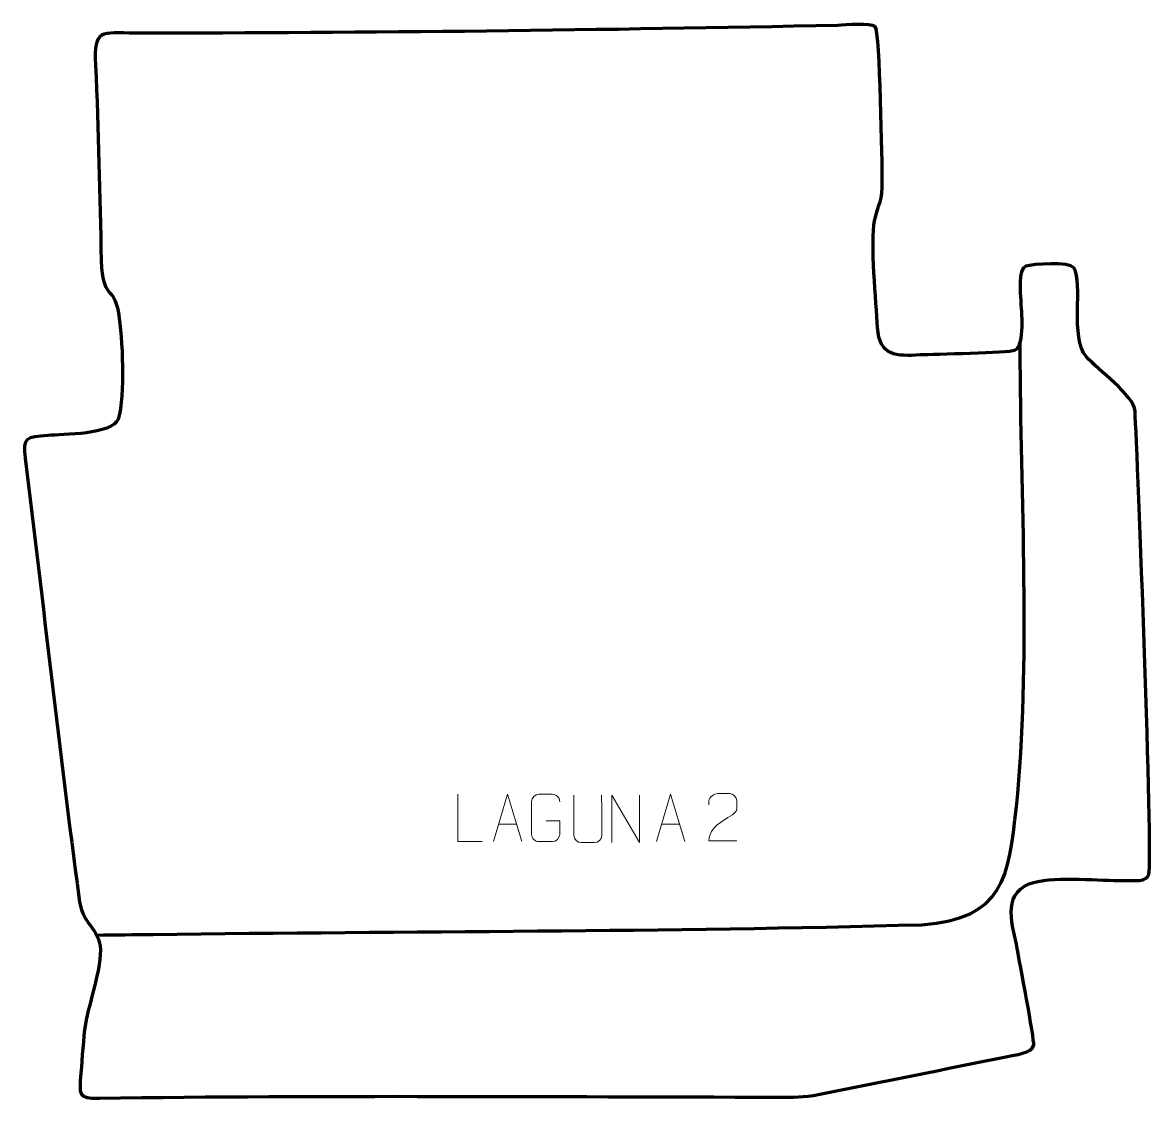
# Model space of a CAD drawing. Header units: millimetres. Extents: x -540 to 57, y 247 to 815.
import ezdxf

# ---------------------------------------------------------------- set-up
doc = ezdxf.new("R2010")
doc.units = ezdxf.units.MM
doc.header["$MEASUREMENT"] = 0
doc.layers.add('layer 2', color=7, linetype='Continuous')
doc.layers.add('layer 3', color=7, linetype='Continuous')

msp = doc.modelspace()

# ---------------------------------------------------------------- linework, layer by layer
at = {"layer": 'layer 2', "color": 142, "lineweight": 158}
msp.add_open_spline([(-501.2782, 332.792), (-491.2859, 332.9179), (-481.2936, 333.0439), (-471.3013, 333.1698), (-471.3013, 333.1698), (-336.2953, 334.8716), (-200.0051, 334.4857), (-65.1661, 338.2772), (-65.1661, 338.2772), (-22.065, 341.5247), (-19.2995, 362.8591), (-15.2941, 400.526), (-15.2941, 400.526), (-7.4505, 474.2863), (-13.1133, 565.8398), (-13.2738, 642.2105), (-13.2738, 642.2105), (-13.2738, 642.2105), (-13.2769, 643.713), (-13.2769, 643.713), (-13.2769, 643.713), (-13.2769, 643.713), (-13.28, 645.2155), (-13.28, 645.2155)], degree=3, knots=[0, 0, 0, 0, 0.14285714, 0.14285714, 0.14285714, 0.14285714, 0.28571429, 0.28571429, 0.28571429, 0.28571429, 0.42857143, 0.42857143, 0.42857143, 0.42857143, 0.57142857, 0.57142857, 0.57142857, 0.57142857, 0.71428571, 0.71428571, 0.71428571, 0.71428571, 1, 1, 1, 1], dxfattribs=at)
at = {"layer": 'layer 3', "color": 242, "lineweight": 158}
msp.add_open_spline([(-109.713, 813.2082), (-105.7116, 813.2905), (-92.2298, 814.6758), (-89.8863, 812.5649), (-89.8863, 812.5649), (-87.165, 810.1137), (-86.2407, 738.726), (-86.1443, 731.2799), (-86.1443, 731.2799), (-86.0008, 720.1938), (-87.9036, 719.5756), (-90.277, 710.0732), (-90.277, 710.0732), (-92.3334, 698.3126), (-89.4724, 667.1562), (-88.614, 653.67), (-88.614, 653.67), (-87.6436, 638.4247), (-78.8185, 638.4417), (-66.1159, 639.1612), (-66.1159, 639.1612), (-58.9434, 639.4879), (-19.3119, 640.1989), (-16.2793, 641.4864), (-16.2793, 641.4864), (-10.6747, 644.9734), (-12.7655, 662.34), (-13.0297, 668.1356), (-13.0297, 668.1356), (-13.1898, 671.6474), (-14.5629, 684.4542), (-10.3344, 685.9862), (-10.3344, 685.9862), (-6.6848, 687.3086), (12.5548, 688.4343), (15.1347, 685.1754), (15.1347, 685.1754), (20.2056, 676.8632), (12.8346, 648.278), (21.6941, 638.1167), (21.6941, 638.1167), (27.6654, 631.2679), (46.8813, 617.9894), (47.3695, 609.4714), (47.3695, 609.4714), (48.66, 586.953), (57.0736, 373.1355), (54.6662, 364.8845), (54.6662, 364.8845), (53.4658, 360.7703), (48.0752, 361.5744), (38.7108, 361.61), (38.7108, 361.61), (25.948, 361.6586), (2.8456, 363.9826), (-8.5212, 359.8522), (-8.5212, 359.8522), (-23.3247, 353.7381), (-16.9546, 337.4493), (-14.8317, 325.6422), (-14.8317, 325.6422), (-13.7059, 319.3643), (-5.7812, 277.5312), (-6.1159, 274.809), (-6.1159, 274.809), (-6.6582, 270.3985), (-16.6516, 269.3391), (-20.0441, 268.6625), (-20.0441, 268.6625), (-53.0934, 262.0709), (-86.1747, 255.201), (-119.2221, 248.7072), (-119.2221, 248.7072), (-128.2514, 246.933), (-132.6324, 247.2302), (-141.6155, 247.2384), (-141.6155, 247.2384), (-260.824, 247.3464), (-380.5767, 248.3096), (-499.7484, 246.696), (-499.7484, 246.696), (-511.1446, 246.5418), (-510.4186, 248.1068), (-509.5097, 259.9234), (-509.5097, 259.9234), (-508.8593, 267.9794), (-508.2271, 277.8465), (-507.1579, 285.7165), (-507.1579, 285.7165), (-505.4355, 296.8744), (-496.8376, 319.3959), (-499.8431, 329.1332), (-499.8431, 329.1332), (-502.974, 339.2768), (-508.5731, 338.2217), (-510.5702, 352.9059), (-510.5702, 352.9059), (-520.851, 429.8763), (-529.4149, 507.5464), (-538.8986, 584.6691), (-538.8986, 584.6691), (-540.2921, 596.0016), (-538.4681, 595.4632), (-527.0171, 596.6769), (-527.0171, 596.6769), (-519.2226, 597.2402), (-492.7896, 597.0281), (-489.8363, 605.2934), (-489.8363, 605.2934), (-486.0857, 617.8634), (-487.5145, 648.1308), (-489.5856, 661.3894), (-489.5856, 661.3894), (-492.5048, 676.5911), (-498.1153, 668.0582), (-498.7082, 688.7954), (-498.7082, 688.7954), (-499.6857, 723.3823), (-500.0588, 757.6696), (-501.7647, 792.2617), (-501.7647, 792.2617), (-502.7293, 811.8222), (-498.9235, 809.1456), (-480.8465, 809.138), (-480.8465, 809.138), (-357.5838, 809.0858), (-232.9041, 810.6755), (-109.713, 813.2082)], degree=3, knots=[0, 0, 0, 0, 0.03030303, 0.03030303, 0.03030303, 0.03030303, 0.06060606, 0.06060606, 0.06060606, 0.06060606, 0.09090909, 0.09090909, 0.09090909, 0.09090909, 0.12121212, 0.12121212, 0.12121212, 0.12121212, 0.15151515, 0.15151515, 0.15151515, 0.15151515, 0.18181818, 0.18181818, 0.18181818, 0.18181818, 0.21212121, 0.21212121, 0.21212121, 0.21212121, 0.24242424, 0.24242424, 0.24242424, 0.24242424, 0.27272727, 0.27272727, 0.27272727, 0.27272727, 0.3030303, 0.3030303, 0.3030303, 0.3030303, 0.33333333, 0.33333333, 0.33333333, 0.33333333, 0.36363636, 0.36363636, 0.36363636, 0.36363636, 0.39393939, 0.39393939, 0.39393939, 0.39393939, 0.42424242, 0.42424242, 0.42424242, 0.42424242, 0.45454545, 0.45454545, 0.45454545, 0.45454545, 0.48484848, 0.48484848, 0.48484848, 0.48484848, 0.51515152, 0.51515152, 0.51515152, 0.51515152, 0.54545455, 0.54545455, 0.54545455, 0.54545455, 0.57575758, 0.57575758, 0.57575758, 0.57575758, 0.60606061, 0.60606061, 0.60606061, 0.60606061, 0.63636364, 0.63636364, 0.63636364, 0.63636364, 0.66666667, 0.66666667, 0.66666667, 0.66666667, 0.6969697, 0.6969697, 0.6969697, 0.6969697, 0.72727273, 0.72727273, 0.72727273, 0.72727273, 0.75757576, 0.75757576, 0.75757576, 0.75757576, 0.78787879, 0.78787879, 0.78787879, 0.78787879, 0.81818182, 0.81818182, 0.81818182, 0.81818182, 0.84848485, 0.84848485, 0.84848485, 0.84848485, 0.87878788, 0.87878788, 0.87878788, 0.87878788, 0.90909091, 0.90909091, 0.90909091, 0.90909091, 0.93939394, 0.93939394, 0.93939394, 0.93939394, 1, 1, 1, 1], dxfattribs=at)
at = {"layer": 'layer 3', "color": 250, "lineweight": 9}
for points, knots in [([(-297.5049, 382.1652), (-297.5049, 382.1652), (-310.454, 382.1652), (-310.454, 382.1652), (-310.454, 382.1652), (-310.454, 382.1652), (-310.454, 407.1188), (-310.454, 407.1188)], [0, 0, 0, 0, 0.33333333, 0.33333333, 0.33333333, 0.33333333, 1, 1, 1, 1]), ([(-291.4499, 382.1653), (-291.4499, 382.1653), (-284.0789, 407.1188), (-284.0789, 407.1188), (-284.0789, 407.1188), (-284.0789, 407.1188), (-276.509, 382.1653), (-276.509, 382.1653)], [0, 0, 0, 0, 0.33333333, 0.33333333, 0.33333333, 0.33333333, 1, 1, 1, 1]), ([(-263.7245, 393.151), (-263.7245, 393.151), (-256.5564, 393.151), (-256.5564, 393.151), (-256.5564, 393.151), (-256.5564, 393.151), (-256.5564, 385.9829), (-256.5564, 385.9829), (-256.5564, 385.9829), (-256.6961, 383.6595), (-258.3733, 382.1799), (-260.5211, 382.1691), (-260.5211, 382.1691), (-262.8529, 382.1695), (-265.1849, 382.1695), (-267.5164, 382.1691), (-267.5164, 382.1691), (-269.4413, 382.0637), (-271.4135, 383.9482), (-271.4023, 385.9655), (-271.4023, 385.9655), (-271.4019, 391.7356), (-271.4019, 397.5053), (-271.4023, 403.2746), (-271.4023, 403.2746), (-271.3981, 405.4127), (-269.6513, 407.1319), (-267.499, 407.1185), (-267.499, 407.1185), (-265.1733, 407.1185), (-262.8472, 407.1185), (-260.5211, 407.1185), (-260.5211, 407.1185), (-258.5744, 407.1539), (-256.583, 405.6624), (-256.5564, 403.2247)], [0, 0, 0, 0, 0.1, 0.1, 0.1, 0.1, 0.2, 0.2, 0.2, 0.2, 0.3, 0.3, 0.3, 0.3, 0.4, 0.4, 0.4, 0.4, 0.5, 0.5, 0.5, 0.5, 0.6, 0.6, 0.6, 0.6, 0.7, 0.7, 0.7, 0.7, 0.8, 0.8, 0.8, 0.8, 1, 1, 1, 1]), ([(-234.3973, 406.632), (-234.3977, 401.0925), (-234.3019, 390.8907), (-234.3015, 385.3503), (-234.3015, 385.3503), (-234.4413, 383.1108), (-236.1185, 381.6846), (-238.2662, 381.6741), (-238.2662, 381.6741), (-240.5981, 381.6745), (-242.93, 381.6745), (-245.2615, 381.6741), (-245.2615, 381.6741), (-247.1865, 381.5726), (-249.1586, 383.3891), (-249.1474, 385.3336), (-249.1474, 385.3336), (-249.1471, 390.8955), (-249.0517, 401.0709), (-249.0521, 406.632)], [0, 0, 0, 0, 0.16666667, 0.16666667, 0.16666667, 0.16666667, 0.33333333, 0.33333333, 0.33333333, 0.33333333, 0.5, 0.5, 0.5, 0.5, 0.66666667, 0.66666667, 0.66666667, 0.66666667, 1, 1, 1, 1]), ([(-229.0519, 381.6743), (-229.0519, 381.6743), (-229.0519, 406.6278), (-229.0519, 406.6278), (-229.0519, 406.6278), (-229.0519, 406.6278), (-214.3971, 381.6743), (-214.3971, 381.6743), (-214.3971, 381.6743), (-214.3971, 381.6743), (-214.3971, 406.6278), (-214.3971, 406.6278)], [0, 0, 0, 0, 0.25, 0.25, 0.25, 0.25, 0.5, 0.5, 0.5, 0.5, 1, 1, 1, 1]), ([(-205.4499, 382.1653), (-205.4499, 382.1653), (-198.0789, 407.1188), (-198.0789, 407.1188), (-198.0789, 407.1188), (-198.0789, 407.1188), (-190.509, 382.1653), (-190.509, 382.1653)], [0, 0, 0, 0, 0.33333333, 0.33333333, 0.33333333, 0.33333333, 1, 1, 1, 1]), ([(-163.0177, 382.5359), (-167.9321, 382.5362), (-172.8465, 382.5362), (-177.7606, 382.5359), (-177.7606, 382.5359), (-177.7606, 392.4682), (-163.1096, 395.1094), (-163.0177, 399.4197), (-163.0177, 399.4197), (-163.018, 400.8438), (-163.018, 402.2675), (-163.0177, 403.6908), (-163.0177, 403.6908), (-163.0346, 405.7679), (-165.1574, 407.4927), (-166.8284, 407.51), (-166.8284, 407.51), (-168.9016, 407.5096), (-170.9745, 407.5096), (-173.0469, 407.51), (-173.0469, 407.51), (-174.869, 407.5265), (-177.6937, 405.7344), (-177.7606, 403.6408), (-177.7606, 403.6408), (-177.7606, 403.6408), (-177.7606, 401.586), (-177.7606, 401.586)], [0, 0, 0, 0, 0.125, 0.125, 0.125, 0.125, 0.25, 0.25, 0.25, 0.25, 0.375, 0.375, 0.375, 0.375, 0.5, 0.5, 0.5, 0.5, 0.625, 0.625, 0.625, 0.625, 0.75, 0.75, 0.75, 0.75, 1, 1, 1, 1])]:
    msp.add_open_spline(points, degree=3, knots=knots, dxfattribs=at)
for points in [[(-288.7273, 391.4147), (-288.7273, 391.4147), (-279.2316, 391.4147), (-279.2316, 391.4147)], [(-202.7273, 391.4147), (-202.7273, 391.4147), (-193.2316, 391.4147), (-193.2316, 391.4147)]]:
    msp.add_open_spline(points, degree=3, dxfattribs=at)

doc.saveas('drawing.dxf')
